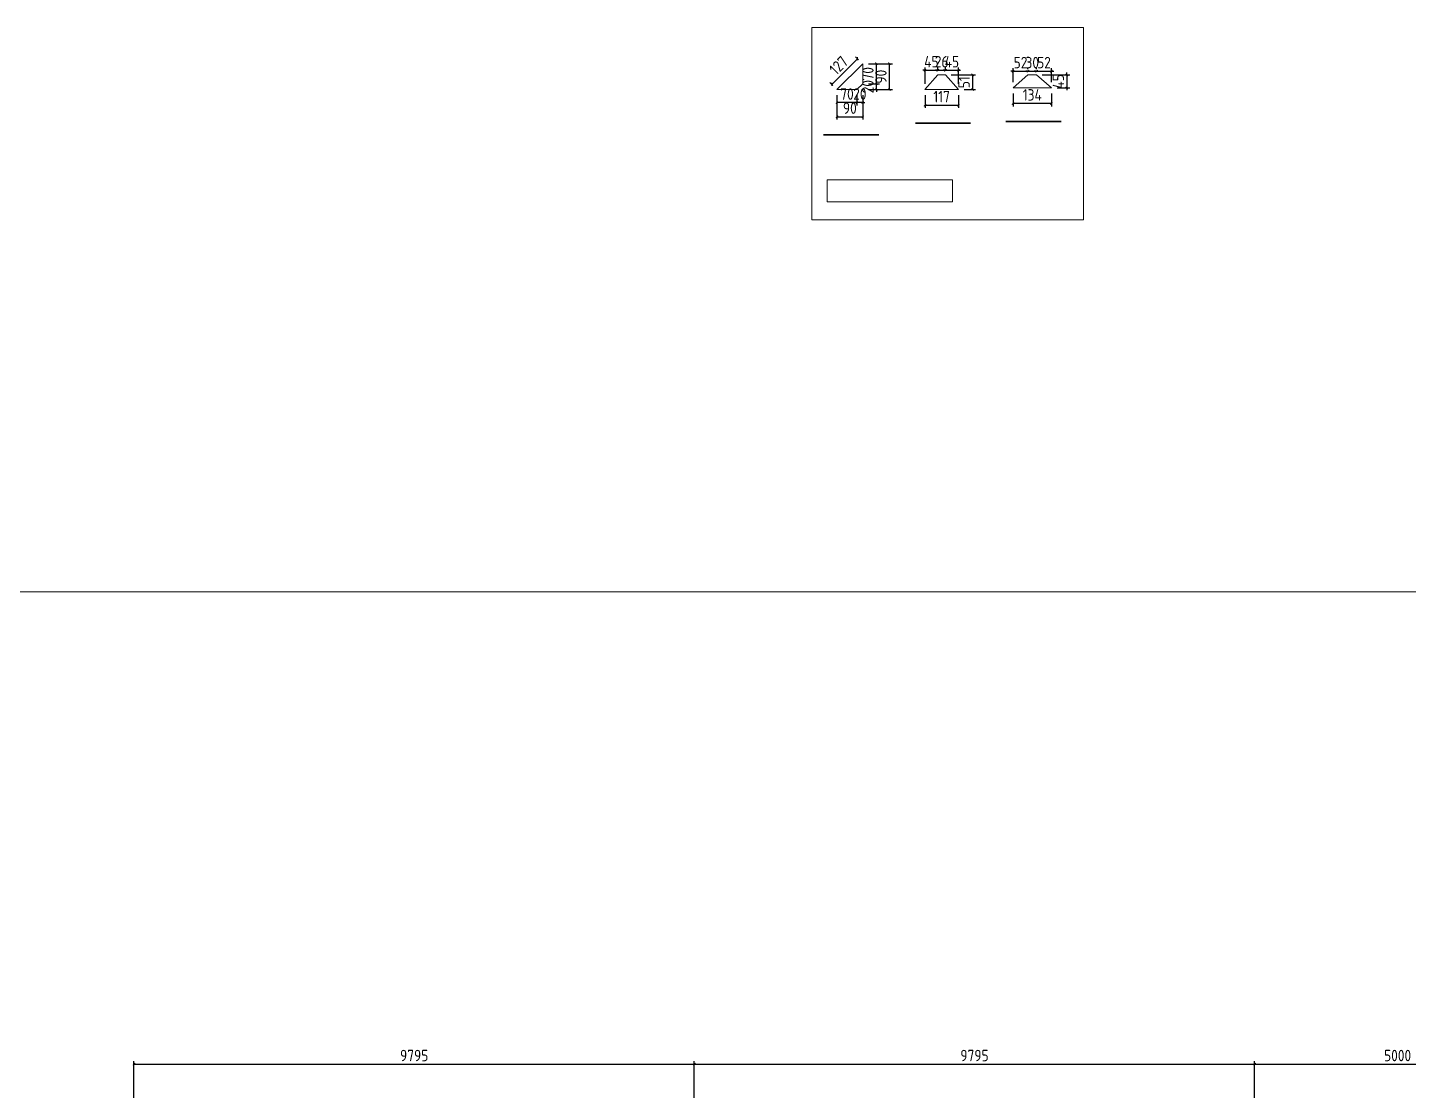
# Model space of a CAD drawing. Extents: x 485428 to 797698, y 56414 to 211814.
# Drawn here: x 620832 to 644970, y 146398 to 164978 of the extents above; entities that cross this region are included whole.
import ezdxf

# ---------------------------------------------------------------- set-up
doc = ezdxf.new("R2010")
doc.units = 0
doc.header["$LTSCALE"] = 1000
doc.header["$MEASUREMENT"] = 0
doc.styles.get("Standard").update_dxf_attribs({"font": 'gbenor.shx', "bigfont": 'gbcbig.shx'})
doc.dimstyles.get("Standard").update_dxf_attribs({"dimscale": 100, "dimtxt": 2, "dimasz": 0.4, "dimexe": 0.5, "dimexo": 1, "dimgap": 0.5, "dimtad": 1, "dimdec": 0, "dimzin": 0, "dimdsep": 46, "dimtxsty": 'Standard', "dimblk": 'ARCHTICK', "dimcen": 0.09, "dimadec": 0, "dimazin": 0, "dimtfac": 1, "dimtdec": 0, "dimtix": 1, "dimtmove": 2, "dimatfit": 3, "dimfxl": 1, "dimtolj": 1, "dimtzin": 0, "dimarcsym": 0})

# ---------------------------------------------------------------- blocks, each defined once
blk = doc.blocks.new('_ArchTick')
at = {"color": 0, "linetype": 'ByBlock', "const_width": 0.4}
blk.add_lwpolyline([(-0.5, -0.5), (0.5, 0.5)], dxfattribs=at)
blk = doc.blocks.new('*D117')
at = {"color": 3, "lineweight": -2}
for p, q in [((622692, 143597), (622692, 146907)), ((622692, 146857), (632487, 146857)), ((632487, 144599), (632487, 146907))]:
    blk.add_line(p, q, dxfattribs=at)
at = {"layer": 'Defpoints', "color": 0}
for p in [(632487, 146857), (632487, 144499), (622692, 143497)]:
    blk.add_point(p, dxfattribs=at)
at = {"color": 3, "lineweight": -2, "xscale": 40, "yscale": 40, "zscale": 40, "rotation": 180}
blk.add_blockref('_ArchTick', (622692, 146857), dxfattribs=at)
at = {"color": 3, "lineweight": -2, "xscale": 40, "yscale": 40, "zscale": 40}
blk.add_blockref('_ArchTick', (632487, 146857), dxfattribs=at)
at = {"color": 0, "lineweight": 15, "insert": (627590, 147007), "char_height": 200, "attachment_point": 5}
blk.add_mtext('\\A1;9795', dxfattribs=at)
blk = doc.blocks.new('*D118')
at = {"color": 3, "lineweight": -2}
for p, q in [((632487, 144599), (632487, 146907)), ((632487, 146857), (642282, 146857)), ((642282, 143597), (642282, 146907))]:
    blk.add_line(p, q, dxfattribs=at)
at = {"layer": 'Defpoints', "color": 0}
for p in [(642282, 146857), (632487, 144499), (642282, 143497)]:
    blk.add_point(p, dxfattribs=at)
at = {"color": 3, "lineweight": -2, "xscale": 40, "yscale": 40, "zscale": 40, "rotation": 180}
blk.add_blockref('_ArchTick', (632487, 146857), dxfattribs=at)
at = {"color": 3, "lineweight": -2, "xscale": 40, "yscale": 40, "zscale": 40}
blk.add_blockref('_ArchTick', (642282, 146857), dxfattribs=at)
at = {"color": 0, "lineweight": 15, "insert": (637385, 147007), "char_height": 200, "attachment_point": 5}
blk.add_mtext('\\A1;9795', dxfattribs=at)
blk = doc.blocks.new('*D119')
at = {"color": 3, "lineweight": -2}
for p, q in [((642282, 143597), (642282, 146907)), ((642282, 146857), (647282, 146857)), ((647282, 141938), (647282, 146907))]:
    blk.add_line(p, q, dxfattribs=at)
at = {"layer": 'Defpoints', "color": 0}
for p in [(647282, 146857), (642282, 143497), (647282, 141838)]:
    blk.add_point(p, dxfattribs=at)
at = {"color": 3, "lineweight": -2, "xscale": 40, "yscale": 40, "zscale": 40, "rotation": 180}
blk.add_blockref('_ArchTick', (642282, 146857), dxfattribs=at)
at = {"color": 3, "lineweight": -2, "xscale": 40, "yscale": 40, "zscale": 40}
blk.add_blockref('_ArchTick', (647282, 146857), dxfattribs=at)
at = {"color": 0, "lineweight": 15, "insert": (644782, 147007), "char_height": 200, "attachment_point": 5}
blk.add_mtext('\\A1;5000', dxfattribs=at)
blk = doc.blocks.new('*D3399')
at = {"color": 0, "lineweight": -2}
for p, q in [((636520, 164232), (636480, 164232)), ((636520, 163996), (636520, 164282)), ((636520, 164232), (636745, 164232)), ((636745, 164251), (636745, 164282)), ((636745, 164232), (636785, 164232))]:
    blk.add_line(p, q, dxfattribs=at)
at = {"layer": 'Defpoints', "color": 0}
for p in [(636745, 164232), (636745, 164151), (636520, 163896)]:
    blk.add_point(p, dxfattribs=at)
at = {"color": 0, "lineweight": -2, "xscale": 40, "yscale": 40, "zscale": 40}
blk.add_blockref('_ArchTick', (636520, 164232), dxfattribs=at)
at = {"color": 0, "lineweight": -2, "xscale": 40, "yscale": 40, "zscale": 40, "rotation": 180}
blk.add_blockref('_ArchTick', (636745, 164232), dxfattribs=at)
at = {"color": 0, "lineweight": 15, "insert": (636632, 164382), "char_height": 200, "attachment_point": 5}
blk.add_mtext('\\A1;45', dxfattribs=at)
blk = doc.blocks.new('*D3400')
at = {"color": 0, "lineweight": -2}
for p, q in [((636745, 164232), (636705, 164232)), ((636745, 164251), (636745, 164282)), ((636745, 164232), (636877, 164232)), ((636877, 164251), (636877, 164282)), ((636877, 164232), (636917, 164232))]:
    blk.add_line(p, q, dxfattribs=at)
at = {"layer": 'Defpoints', "color": 0}
for p in [(636745, 164151), (636877, 164232), (636877, 164151)]:
    blk.add_point(p, dxfattribs=at)
at = {"color": 0, "lineweight": -2, "xscale": 40, "yscale": 40, "zscale": 40}
blk.add_blockref('_ArchTick', (636745, 164232), dxfattribs=at)
at = {"color": 0, "lineweight": -2, "xscale": 40, "yscale": 40, "zscale": 40, "rotation": 180}
blk.add_blockref('_ArchTick', (636877, 164232), dxfattribs=at)
at = {"color": 0, "lineweight": 15, "insert": (636811, 164382), "char_height": 200, "attachment_point": 5}
blk.add_mtext('\\A1;26', dxfattribs=at)
blk = doc.blocks.new('*D3401')
at = {"color": 0, "lineweight": -2}
for p, q in [((636877, 164232), (636837, 164232)), ((636877, 164251), (636877, 164282)), ((636877, 164232), (637103, 164232)), ((637103, 163996), (637103, 164282)), ((637103, 164232), (637143, 164232))]:
    blk.add_line(p, q, dxfattribs=at)
at = {"layer": 'Defpoints', "color": 0}
for p in [(636877, 164151), (637103, 164232), (637103, 163896)]:
    blk.add_point(p, dxfattribs=at)
at = {"color": 0, "lineweight": -2, "xscale": 40, "yscale": 40, "zscale": 40}
blk.add_blockref('_ArchTick', (636877, 164232), dxfattribs=at)
at = {"color": 0, "lineweight": -2, "xscale": 40, "yscale": 40, "zscale": 40, "rotation": 180}
blk.add_blockref('_ArchTick', (637103, 164232), dxfattribs=at)
at = {"color": 0, "lineweight": 15, "insert": (636990, 164382), "char_height": 200, "attachment_point": 5}
blk.add_mtext('\\A1;45', dxfattribs=at)
blk = doc.blocks.new('*D3402')
at = {"color": 0, "lineweight": -2}
for p, q in [((636977, 164151), (637403, 164151)), ((637353, 164151), (637353, 163896)), ((637203, 163896), (637403, 163896))]:
    blk.add_line(p, q, dxfattribs=at)
at = {"layer": 'Defpoints', "color": 0}
for p in [(636877, 164151), (637103, 163896), (637353, 163896)]:
    blk.add_point(p, dxfattribs=at)
at = {"color": 0, "lineweight": -2, "xscale": 40, "yscale": 40, "zscale": 40}
for p, rotation in [((637353, 164151), 90), ((637353, 163896), 270)]:
    blk.add_blockref('_ArchTick', p, dxfattribs=dict(at, rotation=rotation))
at = {"color": 0, "lineweight": 15, "insert": (637203, 164024), "char_height": 200, "attachment_point": 5, "rotation": 90}
blk.add_mtext('\\A1;51', dxfattribs=at)
blk = doc.blocks.new('*D3403')
at = {"color": 0, "lineweight": -2}
for p, q in [((636520, 163796), (636520, 163573)), ((637103, 163796), (637103, 163573)), ((636520, 163623), (637103, 163623))]:
    blk.add_line(p, q, dxfattribs=at)
at = {"layer": 'Defpoints', "color": 0}
for p in [(636520, 163896), (637103, 163896), (637103, 163623)]:
    blk.add_point(p, dxfattribs=at)
at = {"color": 0, "lineweight": -2, "xscale": 40, "yscale": 40, "zscale": 40, "rotation": 180}
blk.add_blockref('_ArchTick', (636520, 163623), dxfattribs=at)
at = {"color": 0, "lineweight": -2, "xscale": 40, "yscale": 40, "zscale": 40}
blk.add_blockref('_ArchTick', (637103, 163623), dxfattribs=at)
at = {"color": 0, "lineweight": 15, "insert": (636811, 163773), "char_height": 200, "attachment_point": 5}
blk.add_mtext('\\A1;117', dxfattribs=at)
blk = doc.blocks.new('*D3409')
at = {"color": 0, "lineweight": -2}
for p, q in [((638060, 164217), (638020, 164217)), ((638060, 164025), (638060, 164267)), ((638060, 164217), (638320, 164217)), ((638320, 164251), (638320, 164267)), ((638320, 164217), (638360, 164217))]:
    blk.add_line(p, q, dxfattribs=at)
at = {"layer": 'Defpoints', "color": 0}
for p in [(638320, 164217), (638320, 164151), (638060, 163925)]:
    blk.add_point(p, dxfattribs=at)
at = {"color": 0, "lineweight": -2, "xscale": 40, "yscale": 40, "zscale": 40}
blk.add_blockref('_ArchTick', (638060, 164217), dxfattribs=at)
at = {"color": 0, "lineweight": -2, "xscale": 40, "yscale": 40, "zscale": 40, "rotation": 180}
blk.add_blockref('_ArchTick', (638320, 164217), dxfattribs=at)
at = {"color": 0, "lineweight": 15, "insert": (638190, 164367), "char_height": 200, "attachment_point": 5}
blk.add_mtext('\\A1;52', dxfattribs=at)
blk = doc.blocks.new('*D3410')
at = {"color": 0, "lineweight": -2}
for p, q in [((638320, 164217), (638280, 164217)), ((638320, 164251), (638320, 164267)), ((638320, 164217), (638470, 164217)), ((638470, 164251), (638470, 164267)), ((638470, 164217), (638510, 164217))]:
    blk.add_line(p, q, dxfattribs=at)
at = {"layer": 'Defpoints', "color": 0}
for p in [(638320, 164151), (638470, 164217), (638470, 164151)]:
    blk.add_point(p, dxfattribs=at)
at = {"color": 0, "lineweight": -2, "xscale": 40, "yscale": 40, "zscale": 40}
blk.add_blockref('_ArchTick', (638320, 164217), dxfattribs=at)
at = {"color": 0, "lineweight": -2, "xscale": 40, "yscale": 40, "zscale": 40, "rotation": 180}
blk.add_blockref('_ArchTick', (638470, 164217), dxfattribs=at)
at = {"color": 0, "lineweight": 15, "insert": (638395, 164367), "char_height": 200, "attachment_point": 5}
blk.add_mtext('\\A1;30', dxfattribs=at)
blk = doc.blocks.new('*D3411')
at = {"color": 0, "lineweight": -2}
for p, q in [((638470, 164217), (638430, 164217)), ((638470, 164251), (638470, 164267)), ((638470, 164217), (638730, 164217)), ((638730, 164025), (638730, 164267)), ((638730, 164217), (638770, 164217))]:
    blk.add_line(p, q, dxfattribs=at)
at = {"layer": 'Defpoints', "color": 0}
for p in [(638470, 164151), (638730, 164217), (638730, 163925)]:
    blk.add_point(p, dxfattribs=at)
at = {"color": 0, "lineweight": -2, "xscale": 40, "yscale": 40, "zscale": 40}
blk.add_blockref('_ArchTick', (638470, 164217), dxfattribs=at)
at = {"color": 0, "lineweight": -2, "xscale": 40, "yscale": 40, "zscale": 40, "rotation": 180}
blk.add_blockref('_ArchTick', (638730, 164217), dxfattribs=at)
at = {"color": 0, "lineweight": 15, "insert": (638600, 164367), "char_height": 200, "attachment_point": 5}
blk.add_mtext('\\A1;52', dxfattribs=at)
blk = doc.blocks.new('*D3412')
at = {"color": 0, "lineweight": -2}
for p, q in [((638570, 164151), (639049, 164151)), ((638999, 164151), (638999, 164191)), ((638999, 164151), (638999, 163925)), ((638830, 163925), (639049, 163925)), ((638999, 163925), (638999, 163885))]:
    blk.add_line(p, q, dxfattribs=at)
at = {"layer": 'Defpoints', "color": 0}
for p in [(638470, 164151), (638730, 163925), (638999, 163925)]:
    blk.add_point(p, dxfattribs=at)
at = {"color": 0, "lineweight": -2, "xscale": 40, "yscale": 40, "zscale": 40}
for p, rotation in [((638999, 164151), 270), ((638999, 163925), 90)]:
    blk.add_blockref('_ArchTick', p, dxfattribs=dict(at, rotation=rotation))
at = {"color": 0, "lineweight": 15, "insert": (638849, 164038), "char_height": 200, "attachment_point": 5, "rotation": 90}
blk.add_mtext('\\A1;45', dxfattribs=at)
blk = doc.blocks.new('*D3413')
at = {"color": 0, "lineweight": -2}
for p, q in [((638060, 163825), (638060, 163602)), ((638730, 163825), (638730, 163602)), ((638730, 163652), (638060, 163652))]:
    blk.add_line(p, q, dxfattribs=at)
at = {"layer": 'Defpoints', "color": 0}
for p in [(638060, 163925), (638730, 163925), (638060, 163652)]:
    blk.add_point(p, dxfattribs=at)
at = {"color": 0, "lineweight": -2, "xscale": 40, "yscale": 40, "zscale": 40, "rotation": 180}
blk.add_blockref('_ArchTick', (638060, 163652), dxfattribs=at)
at = {"color": 0, "lineweight": -2, "xscale": 40, "yscale": 40, "zscale": 40}
blk.add_blockref('_ArchTick', (638730, 163652), dxfattribs=at)
at = {"color": 0, "lineweight": 15, "insert": (638395, 163802), "char_height": 200, "attachment_point": 5}
blk.add_mtext('\\A1;134', dxfattribs=at)
blk = doc.blocks.new('*D3454')
at = {"color": 0, "lineweight": -2}
for p, q in [((635531, 163996), (635722, 163996)), ((635672, 163996), (635672, 164036)), ((635672, 163896), (635672, 163996)), ((635531, 163896), (635722, 163896)), ((635672, 163896), (635672, 163856))]:
    blk.add_line(p, q, dxfattribs=at)
at = {"layer": 'Defpoints', "color": 0}
for p in [(635431, 163996), (635672, 163996), (635431, 163896)]:
    blk.add_point(p, dxfattribs=at)
at = {"color": 0, "lineweight": -2, "xscale": 40, "yscale": 40, "zscale": 40}
for p, rotation in [((635672, 163996), 270), ((635672, 163896), 90)]:
    blk.add_blockref('_ArchTick', p, dxfattribs=dict(at, rotation=rotation))
at = {"color": 0, "lineweight": 15, "insert": (635522, 163946), "char_height": 200, "attachment_point": 5, "rotation": 90}
blk.add_mtext('\\A1;20', dxfattribs=at)
blk = doc.blocks.new('*D3455')
at = {"color": 0, "lineweight": -2}
for p, q in [((635531, 164346), (635722, 164346)), ((635672, 163996), (635672, 164346)), ((635531, 163996), (635722, 163996))]:
    blk.add_line(p, q, dxfattribs=at)
at = {"layer": 'Defpoints', "color": 0}
for p in [(635431, 164346), (635672, 164346), (635431, 163996)]:
    blk.add_point(p, dxfattribs=at)
at = {"color": 0, "lineweight": -2, "xscale": 40, "yscale": 40, "zscale": 40}
for p, rotation in [((635672, 164346), 90), ((635672, 163996), 270)]:
    blk.add_blockref('_ArchTick', p, dxfattribs=dict(at, rotation=rotation))
at = {"color": 0, "lineweight": 15, "insert": (635522, 164171), "char_height": 200, "attachment_point": 5, "rotation": 90}
blk.add_mtext('\\A1;70', dxfattribs=at)
blk = doc.blocks.new('*D3456')
at = {"color": 0, "lineweight": -2}
for p, q in [((635331, 163667), (635291, 163667)), ((635331, 163796), (635331, 163617)), ((635431, 163667), (635331, 163667)), ((635431, 163796), (635431, 163617)), ((635431, 163667), (635471, 163667))]:
    blk.add_line(p, q, dxfattribs=at)
at = {"layer": 'Defpoints', "color": 0}
for p in [(635331, 163896), (635331, 163667), (635431, 163896)]:
    blk.add_point(p, dxfattribs=at)
at = {"color": 0, "lineweight": -2, "xscale": 40, "yscale": 40, "zscale": 40}
blk.add_blockref('_ArchTick', (635331, 163667), dxfattribs=at)
at = {"color": 0, "lineweight": -2, "xscale": 40, "yscale": 40, "zscale": 40, "rotation": 180}
blk.add_blockref('_ArchTick', (635431, 163667), dxfattribs=at)
at = {"color": 0, "lineweight": 15, "insert": (635381, 163817), "char_height": 200, "attachment_point": 5}
blk.add_mtext('\\A1;20', dxfattribs=at)
blk = doc.blocks.new('*D3457')
at = {"color": 0, "lineweight": -2}
for p, q in [((634981, 163796), (634981, 163617)), ((635331, 163667), (634981, 163667)), ((635331, 163796), (635331, 163617))]:
    blk.add_line(p, q, dxfattribs=at)
at = {"layer": 'Defpoints', "color": 0}
for p in [(634981, 163896), (634981, 163667), (635331, 163896)]:
    blk.add_point(p, dxfattribs=at)
at = {"color": 0, "lineweight": -2, "xscale": 40, "yscale": 40, "zscale": 40, "rotation": 180}
blk.add_blockref('_ArchTick', (634981, 163667), dxfattribs=at)
at = {"color": 0, "lineweight": -2, "xscale": 40, "yscale": 40, "zscale": 40}
blk.add_blockref('_ArchTick', (635331, 163667), dxfattribs=at)
at = {"color": 0, "lineweight": 15, "insert": (635156, 163817), "char_height": 200, "attachment_point": 5}
blk.add_mtext('\\A1;70', dxfattribs=at)
blk = doc.blocks.new('*D3458')
at = {"color": 0, "lineweight": -2}
for p, q in [((634981, 163796), (634981, 163370)), ((635431, 163796), (635431, 163370)), ((634981, 163420), (635431, 163420))]:
    blk.add_line(p, q, dxfattribs=at)
at = {"layer": 'Defpoints', "color": 0}
for p in [(634981, 163896), (635431, 163896), (635431, 163420)]:
    blk.add_point(p, dxfattribs=at)
at = {"color": 0, "lineweight": -2, "xscale": 40, "yscale": 40, "zscale": 40, "rotation": 180}
blk.add_blockref('_ArchTick', (634981, 163420), dxfattribs=at)
at = {"color": 0, "lineweight": -2, "xscale": 40, "yscale": 40, "zscale": 40}
blk.add_blockref('_ArchTick', (635431, 163420), dxfattribs=at)
at = {"color": 0, "lineweight": 15, "insert": (635206, 163570), "char_height": 200, "attachment_point": 5}
blk.add_mtext('\\A1;90', dxfattribs=at)
blk = doc.blocks.new('*D3459')
at = {"color": 0, "lineweight": -2}
for p, q in [((635531, 164346), (635949, 164346)), ((635899, 163896), (635899, 164346)), ((635531, 163896), (635949, 163896))]:
    blk.add_line(p, q, dxfattribs=at)
at = {"layer": 'Defpoints', "color": 0}
for p in [(635431, 164346), (635899, 164346), (635431, 163896)]:
    blk.add_point(p, dxfattribs=at)
at = {"color": 0, "lineweight": -2, "xscale": 40, "yscale": 40, "zscale": 40}
for p, rotation in [((635899, 164346), 90), ((635899, 163896), 270)]:
    blk.add_blockref('_ArchTick', p, dxfattribs=dict(at, rotation=rotation))
at = {"color": 0, "lineweight": 15, "insert": (635749, 164121), "char_height": 200, "attachment_point": 5, "rotation": 90}
blk.add_mtext('\\A1;90', dxfattribs=at)
blk = doc.blocks.new('*D3460')
at = {"color": 0, "lineweight": -2}
for p, q in [((634892, 163985), (635342, 164435)), ((635360, 164416), (635306, 164470)), ((634910, 163966), (634856, 164020))]:
    blk.add_line(p, q, dxfattribs=at)
at = {"layer": 'Defpoints', "color": 0}
for p in [(635342, 164435), (635431, 164346), (634981, 163896)]:
    blk.add_point(p, dxfattribs=at)
at = {"color": 0, "lineweight": -2, "xscale": 40, "yscale": 40, "zscale": 40}
for p, rotation in [((635342, 164435), 45), ((634892, 163985), 225)]:
    blk.add_blockref('_ArchTick', p, dxfattribs=dict(at, rotation=rotation))
at = {"color": 0, "lineweight": 15, "insert": (635011, 164316), "char_height": 200, "attachment_point": 5, "rotation": 45}
blk.add_mtext('\\A1;127', dxfattribs=at)

msp = doc.modelspace()

# ---------------------------------------------------------------- linework, layer by layer
at = {"lineweight": 15}
for p, q in [((635431, 164345.7), (634981, 163895.7)), ((635431, 163995.7), (635431, 164345.7)), ((636745, 164151.5), (636519.5, 163895.7)), ((636745, 164151.5), (636877.3, 164151.5)), ((636877.3, 164151.5), (637102.8, 163895.7)), ((638060, 163924.6), (638319.8, 164151.5)), ((638319.8, 164151.5), (638469.9, 164151.5)), ((638469.9, 164151.5), (638729.7, 163924.6)), ((635431, 163995.7), (635331, 163895.7)), ((638060, 163924.6), (638729.7, 163924.6)), ((634981, 163895.7), (635331, 163895.7)), ((636519.5, 163895.7), (637102.8, 163895.7)), ((636351.8, 163312.3), (637317.5, 163312.3)), ((636351.8, 163302.3), (637317.5, 163302.3)), ((637935.6, 163341.3), (638901.2, 163341.3)), ((637935.6, 163331.3), (638901.2, 163331.3)), ((634746.7, 163108.9), (635712.3, 163108.9)), ((634746.7, 163098.9), (635712.3, 163098.9))]:
    msp.add_line(p, q, dxfattribs=at)
for points in [[(634539.5, 164978.4), (639291.5, 164978.4), (639291.5, 161618.4), (634539.5, 161618.4)], [(634809.5, 162314.5), (637002.5, 162314.5), (637002.5, 161933), (634809.5, 161933)], [(619078.1, 155114.2), (672538.1, 155114.2), (672538.1, 117314.2), (619078.1, 117314.2)]]:
    msp.add_lwpolyline(points, close=True, dxfattribs=at)

# ---------------------------------------------------------------- dimensions: what is measured, and where the dimension line sits
dim = msp.add_aligned_dim(p1=(634981, 163895.7), p2=(635431, 164345.7), distance=126.1, dimstyle='Standard', override={"dimlfac": 0.2}, dxfattribs=at)
dim.commit()
dim.dimension.update_dxf_attribs({"geometry": '*D3460', "text_midpoint": (635010.8, 164315.9)})
for base, p1, p2, override, picture, middle in [((636745, 164232.3), (636519.5, 163895.7), (636745, 164151.5), {"dimlfac": 0.2}, '*D3399', (636632.3, 164382.3)), ((636877.3, 164232.3), (636745, 164151.5), (636877.3, 164151.5), {"dimlfac": 0.2}, '*D3400', (636811.1, 164382.3)), ((637102.8, 164232.3), (636877.3, 164151.5), (637102.8, 163895.7), {"dimlfac": 0.2}, '*D3401', (636990, 164382.3)), ((638319.8, 164217.1), (638060, 163924.6), (638319.8, 164151.5), {"dimlfac": 0.2}, '*D3409', (638189.9, 164367.1)), ((638469.9, 164217.1), (638319.8, 164151.5), (638469.9, 164151.5), {"dimlfac": 0.2}, '*D3410', (638394.9, 164367.1)), ((638729.7, 164217.1), (638469.9, 164151.5), (638729.7, 163924.6), {"dimlfac": 0.2}, '*D3411', (638599.8, 164367.1)), ((634981, 163667), (635331, 163895.7), (634981, 163895.7), {"dimlfac": 0.2}, '*D3457', (635156, 163817)), ((635331, 163667), (635431, 163895.7), (635331, 163895.7), {"dimlfac": 0.2}, '*D3456', (635381, 163817)), ((637102.8, 163623.4), (636519.5, 163895.7), (637102.8, 163895.7), {"dimlfac": 0.2}, '*D3403', (636811.1, 163773.4)), ((638060, 163652.4), (638729.7, 163924.6), (638060, 163924.6), {"dimlfac": 0.2}, '*D3413', (638394.9, 163802.4)), ((635431, 163420), (634981, 163895.7), (635431, 163895.7), {"dimlfac": 0.2}, '*D3458', (635206, 163570)), ((632487.3, 146857.4), (622692.3, 143497), (632487.3, 144499), {"dimclrd": 3, "dimclre": 3}, '*D117', (627589.8, 147007.4)), ((642282.3, 146857.4), (632487.3, 144499), (642282.3, 143497), {"dimclrd": 3, "dimclre": 3}, '*D118', (637384.8, 147007.4)), ((647282.3, 146857.4), (642282.3, 143497), (647282.3, 141838.3), {"dimclrd": 3, "dimclre": 3}, '*D119', (644782.3, 147007.4))]:
    dim = msp.add_linear_dim(base=base, p1=p1, p2=p2, dimstyle='Standard', override=override, dxfattribs=at)
    dim.commit()
    dim.dimension.update_dxf_attribs({"geometry": picture, "text_midpoint": middle})
for base, p1, p2, picture, middle in [((635671.5, 164345.7), (635431, 163995.7), (635431, 164345.7), '*D3455', (635521.5, 164170.7)), ((635899, 164345.7), (635431, 163895.7), (635431, 164345.7), '*D3459', (635749, 164120.7)), ((637353.3, 163895.7), (636877.3, 164151.5), (637102.8, 163895.7), '*D3402', (637203.3, 164023.6)), ((638999.2, 163924.6), (638469.9, 164151.5), (638729.7, 163924.6), '*D3412', (638849.2, 164038.1)), ((635671.5, 163995.7), (635431, 163895.7), (635431, 163995.7), '*D3454', (635521.5, 163945.7))]:
    dim = msp.add_linear_dim(base=base, p1=p1, p2=p2, angle=90, dimstyle='Standard', override={"dimlfac": 0.2}, dxfattribs=at)
    dim.commit()
    dim.dimension.update_dxf_attribs({"geometry": picture, "text_midpoint": middle})

doc.saveas('drawing.dxf')
